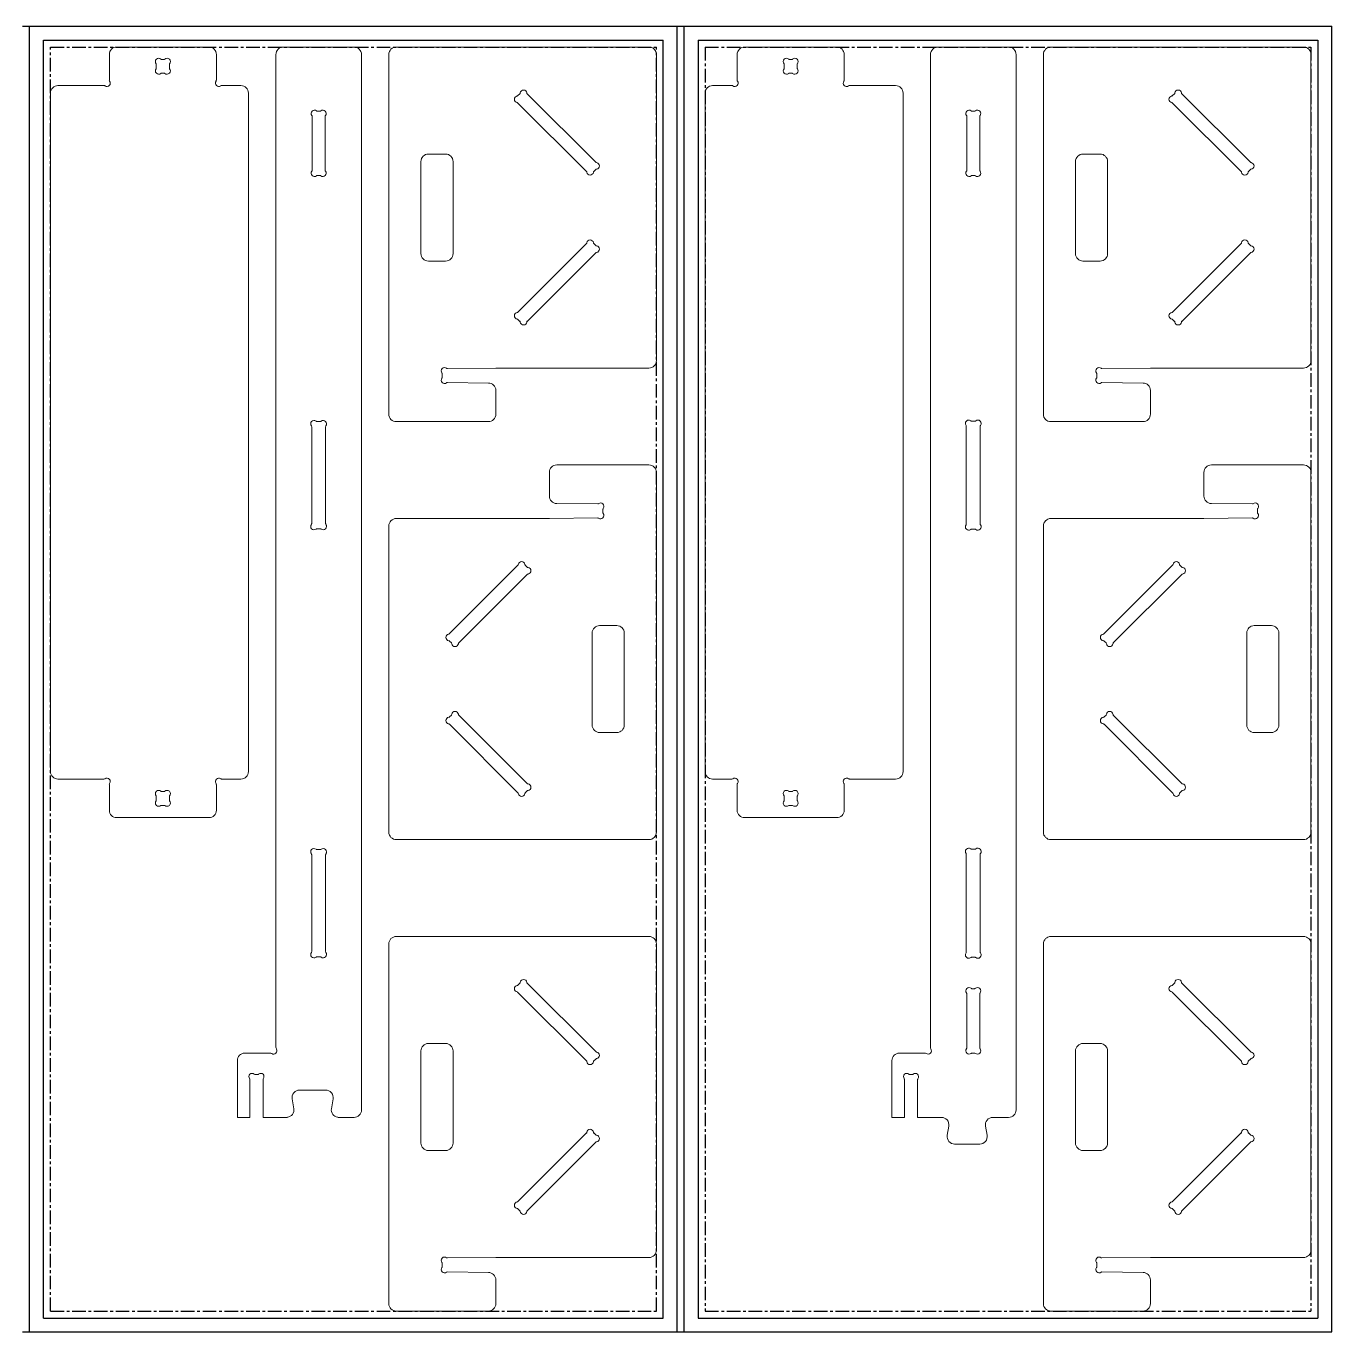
# Model space of a CAD drawing. Header units: millimetres. Extents: x 0 to 2440, y 0 to 1220.
# Drawn here: x 1220 to 2440, y 0 to 1220 of the extents above; entities that cross this region are included whole.
import ezdxf

# ---------------------------------------------------------------- set-up
doc = ezdxf.new("R2010")
doc.units = ezdxf.units.MM
doc.linetypes.add('CENTERX2', pattern=[20.32, 12.7, -2.54, 2.54, -2.54])

msp = doc.modelspace()

# ---------------------------------------------------------------- linework, layer by layer
at = {"color": 7, "linetype": 'CENTERX2'}
for p, q in [((1216.7, 1220), (1223.2, 1220)), ((1828.3, 1220), (1834.8, 1220)), ((1242.7, 1200.5), (1808.8, 1200.5)), ((1242.7, 19.5), (1242.7, 1200.5)), ((1808.8, 19.5), (1808.8, 1200.5)), ((1854.3, 1200.5), (1854.3, 19.5)), ((1854.3, 1200.5), (2420.4, 1200.5)), ((2420.4, 1200.5), (2420.4, 19.5)), ((1242.7, 19.5), (1808.8, 19.5)), ((1854.3, 19.5), (2420.4, 19.5)), ((1216.7, 0), (1223.2, 0)), ((1828.3, 0), (1834.8, 0))]:
    msp.add_line(p, q, dxfattribs=at)
at = {"color": 7, "linetype": 'Continuous'}
for p, q in [((1223.2, 0), (1223.2, 1220)), ((1223.2, 1220), (1828.3, 1220)), ((1828.3, 0), (1828.3, 1220)), ((1834.8, 0), (1834.8, 1220)), ((1834.8, 1220), (2439.9, 1220)), ((2439.9, 0), (2439.9, 1220)), ((1236.2, 13), (1236.2, 1207)), ((1236.2, 1207), (1815.3, 1207)), ((1815.3, 13), (1815.3, 1207)), ((1847.8, 1207), (2426.9, 1207)), ((1847.8, 1207), (1847.8, 13)), ((2426.9, 1207), (2426.9, 13)), ((1236.2, 13), (1815.3, 13)), ((1847.8, 13), (2426.9, 13)), ((1223.2, 0), (1236.2, 0)), ((1236.2, 0), (1815.3, 0)), ((1815.3, 0), (1828.3, 0)), ((1834.8, 0), (1847.8, 0)), ((1847.8, 0), (2426.9, 0)), ((2426.9, 0), (2439.9, 0))]:
    msp.add_line(p, q, dxfattribs=at)
at = {"color": 7, "linetype": 'Continuous', "lineweight": 15}
for p, q in [((1828.3, 1220), (1223.2, 1220)), ((1223.2, 1220), (1223.2, 0)), ((1828.3, 0), (1828.3, 1220)), ((1834.8, 1220), (1834.8, 0)), ((2439.9, 1220), (1834.8, 1220)), ((2439.9, 0), (2439.9, 1220)), ((1815.3, 1207), (1236.2, 1207)), ((1236.2, 1207), (1236.2, 13)), ((1390.7, 1200.5), (1304.7, 1200.5)), ((1526.3, 1200.5), (1460.3, 1200.5)), ((1801.8, 1200.5), (1565.8, 1200.5)), ((1815.3, 13), (1815.3, 1207)), ((2426.9, 1207), (1847.8, 1207)), ((1847.8, 1207), (1847.8, 13)), ((1891.3, 1200.5), (1977.3, 1200.5)), ((2137.9, 1200.5), (2071.9, 1200.5)), ((2413.4, 1200.5), (2177.4, 1200.5)), ((2426.9, 13), (2426.9, 1207)), ((1297.7, 1193.5), (1297.7, 1169.5)), ((1341.6, 1184.5), (1341.6, 1180.6)), ((1349.2, 1189), (1346.2, 1189)), ((1353.8, 1180.6), (1353.8, 1184.5)), ((1397.7, 1169.5), (1397.7, 1193.5)), ((1453.3, 266), (1453.3, 1193.5)), ((1533.3, 207.5), (1533.3, 1193.5)), ((1558.8, 1193.5), (1558.8, 857.5)), ((1808.8, 907.5), (1808.8, 1193.5)), ((1884.3, 1169.5), (1884.3, 1193.5)), ((1928.2, 1180.6), (1928.2, 1184.5)), ((1932.8, 1189), (1935.8, 1189)), ((1940.4, 1184.5), (1940.4, 1180.6)), ((1984.3, 1193.5), (1984.3, 1169.5)), ((2064.9, 265.5), (2064.9, 1193.5)), ((2144.9, 207.5), (2144.9, 1193.5)), ((2170.4, 1193.5), (2170.4, 857.5)), ((2420.4, 907.5), (2420.4, 1193.5)), ((1346.2, 1176), (1349.2, 1176)), ((1935.8, 1176), (1932.8, 1176)), ((1292.7, 1164.5), (1249.7, 1164.5)), ((1420.7, 1164.5), (1402.6, 1164.5)), ((1861.3, 1164.5), (1879.4, 1164.5)), ((1989.3, 1164.5), (2032.3, 1164.5)), ((1242.7, 1157.5), (1242.7, 523.5)), ((1427.7, 523.5), (1427.7, 1157.5)), ((1681.3, 1156.9), (1679.5, 1155.1)), ((1679.5, 1148.2), (1743.5, 1084.2)), ((1752.1, 1092.9), (1688.1, 1156.9)), ((1854.3, 1157.5), (1854.3, 523.5)), ((2039.3, 523.5), (2039.3, 1157.5)), ((2292.9, 1156.9), (2291.1, 1155.1)), ((2291.1, 1148.2), (2355.1, 1084.2)), ((2363.8, 1092.9), (2299.7, 1156.9)), ((1487.2, 1085.3), (1487.2, 1135.8)), ((1492, 1140.6), (1494.5, 1140.6)), ((1499.4, 1135.8), (1499.4, 1085.3)), ((2098.8, 1085.3), (2098.8, 1135.8)), ((2103.6, 1140.6), (2106.1, 1140.6)), ((2111, 1135.8), (2111, 1085.3)), ((1611.8, 1100.5), (1595.8, 1100.5)), ((2223.4, 1100.5), (2207.4, 1100.5)), ((1588.8, 1093.5), (1588.8, 1007.5)), ((1618.8, 1007.5), (1618.8, 1093.5)), ((1750.3, 1084.2), (1752.1, 1086)), ((2200.4, 1093.5), (2200.4, 1007.5)), ((2230.4, 1007.5), (2230.4, 1093.5)), ((2362, 1084.2), (2363.8, 1086)), ((1494.5, 1080.4), (1492, 1080.4)), ((2106.1, 1080.4), (2103.6, 1080.4)), ((1743.5, 1016.9), (1679.5, 952.9)), ((1752.1, 1015.1), (1750.3, 1016.9)), ((2355.1, 1016.9), (2291.1, 952.9)), ((2363.8, 1015.1), (2362, 1016.9)), ((1595.8, 1000.5), (1611.8, 1000.5)), ((1688.1, 944.2), (1752.1, 1008.2)), ((2207.4, 1000.5), (2223.4, 1000.5)), ((2299.7, 944.2), (2363.8, 1008.2)), ((1679.5, 946), (1681.3, 944.2)), ((2291.1, 946), (2292.9, 944.2)), ((1608.7, 895.2), (1608.7, 891.9)), ((1658.8, 900.5), (1613.5, 900.1)), ((1658.8, 900.5), (1801.8, 900.5)), ((2220.3, 895.2), (2220.3, 891.9)), ((2270.4, 900.5), (2225.1, 900.1)), ((2270.4, 900.5), (2413.4, 900.5)), ((1613.5, 887), (1651.9, 886.6)), ((1658.8, 857.5), (1658.8, 879.6)), ((2225.1, 887), (2263.5, 886.6)), ((2270.4, 857.5), (2270.4, 879.6)), ((1486.8, 755.3), (1486.8, 845.8)), ((1491.6, 850.6), (1494.9, 850.6)), ((1499.8, 845.8), (1499.8, 755.3)), ((1565.8, 850.5), (1651.8, 850.5)), ((2098.4, 754.9), (2098.4, 846.2)), ((2103.2, 851), (2106.5, 851)), ((2111.4, 846.2), (2111.4, 754.9)), ((2177.4, 850.5), (2263.4, 850.5)), ((1801.8, 810), (1715.8, 810)), ((2413.4, 810), (2327.4, 810)), ((1708.8, 803), (1708.8, 781)), ((1808.8, 467), (1808.8, 803)), ((2320.4, 803), (2320.4, 781)), ((2420.4, 467), (2420.4, 803)), ((1754.1, 773.6), (1715.7, 774)), ((1758.9, 765.4), (1758.9, 768.7)), ((2365.8, 773.6), (2327.4, 774)), ((2370.5, 765.4), (2370.5, 768.7)), ((1708.8, 760), (1565.8, 760)), ((1708.8, 760), (1754.1, 760.5)), ((2320.4, 760), (2177.4, 760)), ((2320.4, 760), (2365.8, 760.5)), ((1494.9, 750.4), (1491.6, 750.4)), ((1558.8, 753), (1558.8, 467)), ((2106.5, 750), (2103.2, 750)), ((2170.4, 753), (2170.4, 467)), ((1679.5, 716.4), (1615.5, 652.4)), ((1624.1, 643.7), (1688.1, 707.7)), ((1688.1, 714.6), (1686.3, 716.4)), ((2291.1, 716.4), (2227.1, 652.4)), ((2235.7, 643.7), (2299.8, 707.7)), ((2299.8, 714.6), (2298, 716.4)), ((1771.8, 660), (1755.8, 660)), ((2383.4, 660), (2367.4, 660)), ((1748.8, 653), (1748.8, 567)), ((1778.8, 567), (1778.8, 653)), ((2360.4, 653), (2360.4, 567)), ((2390.4, 567), (2390.4, 653)), ((1615.5, 645.5), (1617.3, 643.7)), ((2227.1, 645.5), (2228.9, 643.7)), ((1617.3, 576.4), (1615.5, 574.6)), ((1688.1, 512.4), (1624.1, 576.4)), ((2228.9, 576.4), (2227.1, 574.6)), ((2299.8, 512.4), (2235.7, 576.4)), ((1615.5, 567.7), (1679.5, 503.7)), ((2227.1, 567.7), (2291.1, 503.7)), ((1755.8, 560), (1771.8, 560)), ((2367.4, 560), (2383.4, 560)), ((1292.7, 516.5), (1249.7, 516.5)), ((1420.7, 516.5), (1402.6, 516.5)), ((1861.3, 516.5), (1879.4, 516.5)), ((1989.3, 516.5), (2032.3, 516.5)), ((1297.7, 487.5), (1297.7, 511.6)), ((1341.6, 496.6), (1341.6, 500.5)), ((1346.2, 505), (1349.2, 505)), ((1353.8, 500.5), (1353.8, 496.6)), ((1397.7, 511.6), (1397.7, 487.5)), ((1686.3, 503.7), (1688.1, 505.5)), ((1884.3, 511.6), (1884.3, 487.5)), ((1928.2, 500.5), (1928.2, 496.6)), ((1935.8, 505), (1932.8, 505)), ((1940.4, 496.6), (1940.4, 500.5)), ((1984.3, 487.5), (1984.3, 511.6)), ((2298, 503.7), (2299.8, 505.5)), ((1349.2, 492), (1346.2, 492)), ((1932.8, 492), (1935.8, 492)), ((1390.7, 480.5), (1304.7, 480.5)), ((1891.3, 480.5), (1977.3, 480.5)), ((1565.8, 460), (1801.8, 460)), ((2177.4, 460), (2413.4, 460)), ((1486.8, 355.3), (1486.8, 445.8)), ((1491.6, 450.6), (1494.9, 450.6)), ((1499.8, 445.8), (1499.8, 355.3)), ((2098.4, 354.9), (2098.4, 446.2)), ((2103.2, 451), (2106.5, 451)), ((2111.4, 446.2), (2111.4, 354.9)), ((1801.8, 369.5), (1565.8, 369.5)), ((2413.4, 369.5), (2177.4, 369.5)), ((1558.8, 362.5), (1558.8, 26.5)), ((1808.8, 76.5), (1808.8, 362.5)), ((2170.4, 362.5), (2170.4, 26.5)), ((2420.4, 76.5), (2420.4, 362.5)), ((1494.9, 350.4), (1491.6, 350.4)), ((2106.5, 350), (2103.2, 350)), ((1681.3, 325.9), (1679.5, 324.1)), ((1679.5, 317.2), (1743.5, 253.2)), ((1752.1, 261.9), (1688.1, 325.9)), ((2103.6, 320.7), (2106.1, 320.7)), ((2292.9, 325.9), (2291.1, 324.1)), ((2291.1, 317.2), (2355.1, 253.2)), ((2363.8, 261.9), (2299.7, 325.9)), ((2098.8, 265.4), (2098.8, 315.9)), ((2111, 315.9), (2111, 265.4)), ((1611.8, 269.5), (1595.8, 269.5)), ((2223.4, 269.5), (2207.4, 269.5)), ((1447.8, 260.5), (1424.3, 260.5)), ((1588.8, 262.5), (1588.8, 176.5)), ((1618.8, 176.5), (1618.8, 262.5)), ((2059.9, 260.5), (2035.9, 260.5)), ((2106.1, 260.5), (2103.6, 260.5)), ((2200.4, 262.5), (2200.4, 176.5)), ((2230.4, 176.5), (2230.4, 262.5)), ((1417.3, 253.5), (1417.3, 200.5)), ((1750.3, 253.2), (1752.1, 255)), ((2028.9, 253.5), (2028.9, 200.5)), ((2362, 253.2), (2363.8, 255)), ((1429.1, 200.5), (1429.1, 235.8)), ((1433.9, 240.6), (1436.4, 240.6)), ((1441.3, 235.8), (1441.3, 200.5)), ((2040.7, 200.5), (2040.7, 235.8)), ((2045.5, 240.6), (2048, 240.6)), ((2052.9, 235.8), (2052.9, 200.5)), ((1499.8, 226), (1475.5, 226)), ((1468.5, 217.7), (1470.1, 208.6)), ((1506.8, 217.7), (1505.2, 208.6)), ((1429.1, 200.5), (1417.3, 200.5)), ((1464.2, 200.5), (1441.3, 200.5)), ((1526.3, 200.5), (1511.1, 200.5)), ((2040.7, 200.5), (2028.9, 200.5)), ((2075.1, 200.5), (2052.9, 200.5)), ((2137.9, 200.5), (2123.2, 200.5)), ((1743.5, 185.9), (1679.5, 121.9)), ((1752.1, 184.1), (1750.3, 185.9)), ((2082, 192.4), (2080.6, 183.7)), ((2116.3, 192.3), (2117.8, 183.8)), ((2355.1, 185.9), (2291.1, 121.9)), ((2363.8, 184.1), (2362, 185.9)), ((1688.1, 113.2), (1752.1, 177.2)), ((2110.9, 175.5), (2087.5, 175.5)), ((2299.7, 113.2), (2363.8, 177.2)), ((1595.8, 169.5), (1611.8, 169.5)), ((2207.4, 169.5), (2223.4, 169.5)), ((1679.5, 115), (1681.3, 113.2)), ((2291.1, 115), (2292.9, 113.2)), ((1608.7, 64.2), (1608.7, 60.9)), ((1658.8, 69.5), (1613.5, 69.1)), ((1658.8, 69.5), (1801.8, 69.5)), ((2220.3, 64.2), (2220.3, 60.9)), ((2270.4, 69.5), (2225.1, 69.1)), ((2270.4, 69.5), (2413.4, 69.5)), ((1613.5, 56), (1651.9, 55.6)), ((2225.1, 56), (2263.5, 55.6)), ((1658.8, 26.5), (1658.8, 48.6)), ((2270.4, 26.5), (2270.4, 48.6)), ((1236.2, 13), (1815.3, 13)), ((1565.8, 19.5), (1651.8, 19.5)), ((1847.8, 13), (2426.9, 13)), ((2177.4, 19.5), (2263.4, 19.5)), ((1223.2, 0), (1828.3, 0)), ((1834.8, 0), (2439.9, 0))]:
    msp.add_line(p, q, dxfattribs=at)
for centre, radius, start, end in [((1304.7, 1193.5), 7, 90, 180), ((1390.7, 1193.5), 7, 0, 90), ((1460.3, 1193.5), 7, 90, 180), ((1526.3, 1193.5), 7, 0, 90), ((1565.8, 1193.5), 7, 90, 180), ((1801.8, 1193.5), 7, 0, 90), ((1891.3, 1193.5), 7, 90, 180), ((1977.3, 1193.5), 7, 0, 90), ((2071.9, 1193.5), 7, 90, 180), ((2137.9, 1193.5), 7, 0, 90), ((2177.4, 1193.5), 7, 90, 180), ((2413.4, 1193.5), 7, 0, 90), ((1343.8, 1186.9), 3.1, 48.399, 221.601), ((1341.1, 1184.5), 0.5, 0, 41.601), ((1346.2, 1189.5), 0.5, 228.399, 270), ((1349.2, 1189.5), 0.5, 270, 311.601), ((1351.6, 1186.9), 3.1, 318.399, 131.601), ((1354.3, 1184.5), 0.5, 138.399, 180), ((1930.4, 1186.9), 3.1, 48.399, 221.601), ((1927.7, 1184.5), 0.5, 0, 41.601), ((1932.8, 1189.5), 0.5, 228.399, 270), ((1935.8, 1189.5), 0.5, 270, 311.601), ((1938.2, 1186.9), 3.1, 318.399, 131.601), ((1940.9, 1184.5), 0.5, 138.399, 180), ((1343.8, 1178.2), 3.1, 138.399, 311.601), ((1341.1, 1180.6), 0.5, 318.399, 0), ((1346.2, 1175.5), 0.5, 90, 131.601), ((1349.2, 1175.5), 0.5, 48.399, 90), ((1351.6, 1178.2), 3.1, 228.399, 41.601), ((1354.3, 1180.6), 0.5, 180, 221.601), ((1930.4, 1178.2), 3.1, 138.399, 311.601), ((1927.7, 1180.6), 0.5, 318.399, 0), ((1932.8, 1175.5), 0.5, 90, 131.601), ((1935.8, 1175.5), 0.5, 48.399, 90), ((1938.2, 1178.2), 3.1, 228.399, 41.601), ((1940.9, 1180.6), 0.5, 180, 221.601), ((1249.7, 1157.5), 7, 90, 180), ((1292.7, 1163), 1.55, 53.5849, 90), ((1295.5, 1166.7), 3.1, 233.5849, 36.4151), ((1299.2, 1169.5), 1.55, 180, 216.4151), ((1399.9, 1166.7), 3.1, 143.5849, 306.4151), ((1396.1, 1169.5), 1.55, 323.5849, 0), ((1402.6, 1163), 1.55, 90, 126.4151), ((1420.7, 1157.5), 7, 0, 90), ((1684.7, 1157.2), 3.1, 7.0777, 172.9223), ((1861.3, 1157.5), 7, 90, 180), ((1879.4, 1163), 1.55, 53.5849, 90), ((1882.1, 1166.7), 3.1, 233.5849, 36.4151), ((1885.9, 1169.5), 1.55, 180, 216.4151), ((1986.5, 1166.7), 3.1, 143.5849, 306.4151), ((1982.8, 1169.5), 1.55, 323.5849, 0), ((1989.3, 1163), 1.55, 90, 126.4151), ((2032.3, 1157.5), 7, 0, 90), ((2296.3, 1157.2), 3.1, 7.0777, 172.9223), ((1679.2, 1151.7), 3.1, 97.0777, 262.9223), ((1678.6, 1155.9), 1.2, 277.0777, 315), ((1678.6, 1147.4), 1.2, 45, 82.9223), ((1680.4, 1157.7), 1.2, 315, 352.9223), ((1689, 1157.7), 1.2, 187.0777, 225), ((2290.8, 1151.7), 3.1, 97.0777, 262.9223), ((2290.3, 1155.9), 1.2, 277.0777, 315), ((2290.3, 1147.4), 1.2, 45, 82.9223), ((2292.1, 1157.7), 1.2, 315, 352.9223), ((2300.6, 1157.7), 1.2, 187.0777, 225), ((1489.3, 1138.5), 3.1, 52.0777, 217.9223), ((1486, 1135.8), 1.2, 0, 37.9223), ((1492, 1141.8), 1.2, 232.0777, 270), ((1494.5, 1141.8), 1.2, 270, 307.9223), ((1497.2, 1138.5), 3.1, 322.0777, 127.9223), ((1500.6, 1135.8), 1.2, 142.0777, 180), ((2101, 1138.5), 3.1, 52.0777, 217.9223), ((2097.6, 1135.8), 1.2, 0, 37.9223), ((2103.6, 1141.8), 1.2, 232.0777, 270), ((2106.1, 1141.8), 1.2, 270, 307.9223), ((2108.8, 1138.5), 3.1, 322.0777, 127.9223), ((2112.2, 1135.8), 1.2, 142.0777, 180), ((1595.8, 1093.5), 7, 90, 180), ((1611.8, 1093.5), 7, 0, 90), ((2207.4, 1093.5), 7, 90, 180), ((2223.4, 1093.5), 7, 0, 90), ((1753, 1093.7), 1.2, 225, 262.9223), ((1753, 1085.2), 1.2, 97.0777, 135), ((1752.5, 1089.4), 3.1, 277.0777, 82.9223), ((2364.6, 1093.7), 1.2, 225, 262.9223), ((2364.6, 1085.2), 1.2, 97.0777, 135), ((2364.1, 1089.4), 3.1, 277.0777, 82.9223), ((1489.3, 1082.6), 3.1, 142.0777, 307.9223), ((1486, 1085.3), 1.2, 322.0777, 0), ((1492, 1079.2), 1.2, 90, 127.9223), ((1494.5, 1079.2), 1.2, 52.0777, 90), ((1497.2, 1082.6), 3.1, 232.0777, 37.9223), ((1500.6, 1085.3), 1.2, 180, 217.9223), ((1742.7, 1083.4), 1.2, 7.0777, 45), ((1746.9, 1083.9), 3.1, 187.0777, 352.9223), ((1751.2, 1083.4), 1.2, 135, 172.9223), ((2101, 1082.6), 3.1, 142.0777, 307.9223), ((2097.6, 1085.3), 1.2, 322.0777, 0), ((2103.6, 1079.2), 1.2, 90, 127.9223), ((2106.1, 1079.2), 1.2, 52.0777, 90), ((2108.8, 1082.6), 3.1, 232.0777, 37.9223), ((2112.2, 1085.3), 1.2, 180, 217.9223), ((2354.3, 1083.4), 1.2, 7.0777, 45), ((2358.6, 1083.9), 3.1, 187.0777, 352.9223), ((2362.8, 1083.4), 1.2, 135, 172.9223), ((1742.7, 1017.7), 1.2, 315, 352.9223), ((1746.9, 1017.2), 3.1, 7.0777, 172.9223), ((1751.2, 1017.7), 1.2, 187.0777, 225), ((1753, 1015.9), 1.2, 225, 262.9223), ((1752.5, 1011.7), 3.1, 277.0777, 82.9223), ((2354.3, 1017.7), 1.2, 315, 352.9223), ((2358.6, 1017.2), 3.1, 7.0777, 172.9223), ((2362.8, 1017.7), 1.2, 187.0777, 225), ((2364.6, 1015.9), 1.2, 225, 262.9223), ((2364.1, 1011.7), 3.1, 277.0777, 82.9223), ((1595.8, 1007.5), 7, 180, 270), ((1611.8, 1007.5), 7, 270, 0), ((1753, 1007.4), 1.2, 97.0777, 135), ((2207.4, 1007.5), 7, 180, 270), ((2223.4, 1007.5), 7, 270, 0), ((2364.6, 1007.4), 1.2, 97.0777, 135), ((1679.2, 949.4), 3.1, 97.0777, 262.9223), ((1678.6, 953.7), 1.2, 277.0777, 315), ((2290.8, 949.4), 3.1, 97.0777, 262.9223), ((2290.3, 953.7), 1.2, 277.0777, 315), ((1678.6, 945.2), 1.2, 45, 82.9223), ((1680.4, 943.4), 1.2, 7.0777, 45), ((1684.7, 943.9), 3.1, 187.0777, 352.9223), ((1689, 943.4), 1.2, 135, 172.9223), ((2290.3, 945.2), 1.2, 45, 82.9223), ((2292.1, 943.4), 1.2, 7.0777, 45), ((2296.3, 943.9), 3.1, 187.0777, 352.9223), ((2300.6, 943.4), 1.2, 135, 172.9223), ((1801.8, 907.5), 7, 270, 0), ((2413.4, 907.5), 7, 270, 0), ((1610.9, 897.9), 3.1, 53.1239, 217.9223), ((1610.9, 889.2), 3.1, 142.0777, 306.8761), ((1607.5, 895.2), 1.2, 0, 37.9223), ((1607.5, 891.9), 1.2, 322.0777, 0), ((1613.5, 901.3), 1.2, 233.1239, 270.5718), ((2222.5, 897.9), 3.1, 53.1239, 217.9223), ((2222.5, 889.2), 3.1, 142.0777, 306.8761), ((2219.1, 895.2), 1.2, 0, 37.9223), ((2219.1, 891.9), 1.2, 322.0777, 0), ((2225.1, 901.3), 1.2, 233.1239, 270.5718), ((1613.5, 885.8), 1.2, 89.4282, 126.8761), ((1651.8, 879.6), 7, 0, 89.4282), ((2225.1, 885.8), 1.2, 89.4282, 126.8761), ((2263.4, 879.6), 7, 0, 89.4282), ((1565.8, 857.5), 7, 180, 270), ((1651.8, 857.5), 7, 270, 0), ((2177.4, 857.5), 7, 180, 270), ((2263.4, 857.5), 7, 270, 0), ((1488.9, 848.5), 3.1, 52.0777, 217.9223), ((1485.6, 845.8), 1.2, 0, 37.9223), ((1491.6, 851.8), 1.2, 232.0777, 270), ((1494.9, 851.8), 1.2, 270, 307.9223), ((1497.6, 848.5), 3.1, 322.0777, 127.9223), ((1501, 845.8), 1.2, 142.0777, 180), ((2100.6, 848.9), 3.1, 52.0777, 217.9223), ((2097.2, 846.2), 1.2, 0, 37.9223), ((2103.2, 852.2), 1.2, 232.0777, 270), ((2106.5, 852.2), 1.2, 270, 307.9223), ((2109.2, 848.9), 3.1, 322.0777, 127.9223), ((2112.6, 846.2), 1.2, 142.0777, 180), ((1715.8, 803), 7, 90, 180), ((1801.8, 803), 7, 0, 90), ((2327.4, 803), 7, 90, 180), ((2413.4, 803), 7, 0, 90), ((1715.8, 781), 7, 180, 269.4282), ((2327.4, 781), 7, 180, 269.4282), ((1754.1, 774.8), 1.2, 269.4282, 306.8761), ((1756.7, 771.4), 3.1, 322.0777, 126.8761), ((1760.1, 768.7), 1.2, 142.0777, 180), ((2365.8, 774.8), 1.2, 269.4282, 306.8761), ((2368.3, 771.4), 3.1, 322.0777, 126.8761), ((2371.7, 768.7), 1.2, 142.0777, 180), ((1565.8, 753), 7, 90, 180), ((1754.1, 759.3), 1.2, 53.1239, 90.5718), ((1756.7, 762.7), 3.1, 233.1239, 37.9223), ((1760.1, 765.4), 1.2, 180, 217.9223), ((2177.4, 753), 7, 90, 180), ((2365.8, 759.3), 1.2, 53.1239, 90.5718), ((2368.3, 762.7), 3.1, 233.1239, 37.9223), ((2371.7, 765.4), 1.2, 180, 217.9223), ((1488.9, 752.6), 3.1, 142.0777, 307.9223), ((1485.6, 755.3), 1.2, 322.0777, 0), ((1491.6, 749.2), 1.2, 90, 127.9223), ((1494.9, 749.2), 1.2, 52.0777, 90), ((1497.6, 752.6), 3.1, 232.0777, 37.9223), ((1501, 755.3), 1.2, 180, 217.9223), ((2100.6, 752.2), 3.1, 142.0777, 307.9223), ((2097.2, 754.9), 1.2, 322.0777, 0), ((2103.2, 748.8), 1.2, 90, 127.9223), ((2106.5, 748.8), 1.2, 52.0777, 90), ((2109.2, 752.2), 3.1, 232.0777, 37.9223), ((2112.6, 754.9), 1.2, 180, 217.9223), ((1678.7, 717.2), 1.2, 315, 352.9223), ((1682.9, 716.7), 3.1, 7.0777, 172.9223), ((1687.2, 717.2), 1.2, 187.0777, 225), ((1689, 715.4), 1.2, 225, 262.9223), ((1689, 706.9), 1.2, 97.0777, 135), ((1688.5, 711.2), 3.1, 277.0777, 82.9223), ((2290.3, 717.2), 1.2, 315, 352.9223), ((2294.6, 716.7), 3.1, 7.0777, 172.9223), ((2298.8, 717.2), 1.2, 187.0777, 225), ((2300.6, 715.4), 1.2, 225, 262.9223), ((2300.6, 706.9), 1.2, 97.0777, 135), ((2300.1, 711.2), 3.1, 277.0777, 82.9223), ((1755.8, 653), 7, 90, 180), ((1771.8, 653), 7, 0, 90), ((2367.4, 653), 7, 90, 180), ((2383.4, 653), 7, 0, 90), ((1615.2, 648.9), 3.1, 97.0777, 262.9223), ((1614.6, 653.2), 1.2, 277.0777, 315), ((2226.8, 648.9), 3.1, 97.0777, 262.9223), ((2226.3, 653.2), 1.2, 277.0777, 315), ((1614.6, 644.7), 1.2, 45, 82.9223), ((1616.4, 642.9), 1.2, 7.0777, 45), ((1620.7, 643.4), 3.1, 187.0777, 352.9223), ((1625, 642.9), 1.2, 135, 172.9223), ((2226.3, 644.7), 1.2, 45, 82.9223), ((2228.1, 642.9), 1.2, 7.0777, 45), ((2232.3, 643.4), 3.1, 187.0777, 352.9223), ((2236.6, 642.9), 1.2, 135, 172.9223), ((1615.2, 571.2), 3.1, 97.0777, 262.9223), ((1614.6, 575.4), 1.2, 277.0777, 315), ((1616.4, 577.2), 1.2, 315, 352.9223), ((1620.7, 576.7), 3.1, 7.0777, 172.9223), ((1625, 577.2), 1.2, 187.0777, 225), ((2226.8, 571.2), 3.1, 97.0777, 262.9223), ((2226.3, 575.4), 1.2, 277.0777, 315), ((2228.1, 577.2), 1.2, 315, 352.9223), ((2232.3, 576.7), 3.1, 7.0777, 172.9223), ((2236.6, 577.2), 1.2, 187.0777, 225), ((1614.6, 566.9), 1.2, 45, 82.9223), ((1755.8, 567), 7, 180, 270), ((1771.8, 567), 7, 270, 0), ((2226.3, 566.9), 1.2, 45, 82.9223), ((2367.4, 567), 7, 180, 270), ((2383.4, 567), 7, 270, 0), ((1249.7, 523.5), 7, 180, 270), ((1292.7, 518.1), 1.55, 270, 306.4151), ((1295.5, 514.4), 3.1, 323.5849, 126.4151), ((1299.2, 511.6), 1.55, 143.5849, 180), ((1399.9, 514.4), 3.1, 53.5849, 216.4151), ((1396.1, 511.6), 1.55, 0, 36.4151), ((1402.6, 518.1), 1.55, 233.5849, 270), ((1420.7, 523.5), 7, 270, 0), ((1861.3, 523.5), 7, 180, 270), ((1879.4, 518.1), 1.55, 270, 306.4151), ((1882.1, 514.4), 3.1, 323.5849, 126.4151), ((1885.9, 511.6), 1.55, 143.5849, 180), ((1986.5, 514.4), 3.1, 53.5849, 216.4151), ((1982.8, 511.6), 1.55, 0, 36.4151), ((1989.3, 518.1), 1.55, 233.5849, 270), ((2032.3, 523.5), 7, 270, 0), ((1343.8, 502.9), 3.1, 48.399, 221.601), ((1341.1, 500.5), 0.5, 0, 41.601), ((1346.2, 505.5), 0.5, 228.399, 270), ((1349.2, 505.5), 0.5, 270, 311.601), ((1351.6, 502.9), 3.1, 318.399, 131.601), ((1354.3, 500.5), 0.5, 138.399, 180), ((1678.7, 502.9), 1.2, 7.0777, 45), ((1682.9, 503.4), 3.1, 187.0777, 352.9223), ((1687.2, 502.9), 1.2, 135, 172.9223), ((1689, 513.2), 1.2, 225, 262.9223), ((1689, 504.7), 1.2, 97.0777, 135), ((1688.5, 508.9), 3.1, 277.0777, 82.9223), ((1930.4, 502.9), 3.1, 48.399, 221.601), ((1927.7, 500.5), 0.5, 0, 41.601), ((1932.8, 505.5), 0.5, 228.399, 270), ((1935.8, 505.5), 0.5, 270, 311.601), ((1938.2, 502.9), 3.1, 318.399, 131.601), ((1940.9, 500.5), 0.5, 138.399, 180), ((2290.3, 502.9), 1.2, 7.0777, 45), ((2294.6, 503.4), 3.1, 187.0777, 352.9223), ((2298.8, 502.9), 1.2, 135, 172.9223), ((2300.6, 513.2), 1.2, 225, 262.9223), ((2300.6, 504.7), 1.2, 97.0777, 135), ((2300.1, 508.9), 3.1, 277.0777, 82.9223), ((1343.8, 494.2), 3.1, 138.399, 311.601), ((1341.1, 496.6), 0.5, 318.399, 0), ((1346.2, 491.5), 0.5, 90, 131.601), ((1349.2, 491.5), 0.5, 48.399, 90), ((1351.6, 494.2), 3.1, 228.399, 41.601), ((1354.3, 496.6), 0.5, 180, 221.601), ((1930.4, 494.2), 3.1, 138.399, 311.601), ((1927.7, 496.6), 0.5, 318.399, 0), ((1932.8, 491.5), 0.5, 90, 131.601), ((1935.8, 491.5), 0.5, 48.399, 90), ((1938.2, 494.2), 3.1, 228.399, 41.601), ((1940.9, 496.6), 0.5, 180, 221.601), ((1304.7, 487.5), 7, 180, 270), ((1390.7, 487.5), 7, 270, 0), ((1891.3, 487.5), 7, 180, 270), ((1977.3, 487.5), 7, 270, 0), ((1565.8, 467), 7, 180, 270), ((1801.8, 467), 7, 270, 0), ((2177.4, 467), 7, 180, 270), ((2413.4, 467), 7, 270, 0), ((1488.9, 448.5), 3.1, 52.0777, 217.9223), ((1497.6, 448.5), 3.1, 322.0777, 127.9223), ((2100.6, 448.9), 3.1, 52.0777, 217.9223), ((2109.2, 448.9), 3.1, 322.0777, 127.9223), ((1485.6, 445.8), 1.2, 0, 37.9223), ((1491.6, 451.8), 1.2, 232.0777, 270), ((1494.9, 451.8), 1.2, 270, 307.9223), ((1501, 445.8), 1.2, 142.0777, 180), ((2097.2, 446.2), 1.2, 0, 37.9223), ((2103.2, 452.2), 1.2, 232.0777, 270), ((2106.5, 452.2), 1.2, 270, 307.9223), ((2112.6, 446.2), 1.2, 142.0777, 180), ((1565.8, 362.5), 7, 90, 180), ((1801.8, 362.5), 7, 0, 90), ((2177.4, 362.5), 7, 90, 180), ((2413.4, 362.5), 7, 0, 90), ((1488.9, 352.6), 3.1, 142.0777, 307.9223), ((1485.6, 355.3), 1.2, 322.0777, 0), ((1497.6, 352.6), 3.1, 232.0777, 37.9223), ((1501, 355.3), 1.2, 180, 217.9223), ((2100.6, 352.2), 3.1, 142.0777, 307.9223), ((2097.2, 354.9), 1.2, 322.0777, 0), ((2109.2, 352.2), 3.1, 232.0777, 37.9223), ((2112.6, 354.9), 1.2, 180, 217.9223), ((1491.6, 349.2), 1.2, 90, 127.9223), ((1494.9, 349.2), 1.2, 52.0777, 90), ((2103.2, 348.8), 1.2, 90, 127.9223), ((2106.5, 348.8), 1.2, 52.0777, 90), ((1679.2, 320.7), 3.1, 97.0777, 262.9223), ((1678.6, 324.9), 1.2, 277.0777, 315), ((1678.6, 316.4), 1.2, 45, 82.9223), ((1680.4, 326.7), 1.2, 315, 352.9223), ((1684.7, 326.2), 3.1, 7.0777, 172.9223), ((1689, 326.7), 1.2, 187.0777, 225), ((2101, 318.6), 3.1, 52.0777, 217.9223), ((2103.6, 321.9), 1.2, 232.0777, 270), ((2106.1, 321.9), 1.2, 270, 307.9223), ((2108.8, 318.6), 3.1, 322.0777, 127.9223), ((2290.8, 320.7), 3.1, 97.0777, 262.9223), ((2290.3, 324.9), 1.2, 277.0777, 315), ((2290.3, 316.4), 1.2, 45, 82.9223), ((2292.1, 326.7), 1.2, 315, 352.9223), ((2296.3, 326.2), 3.1, 7.0777, 172.9223), ((2300.6, 326.7), 1.2, 187.0777, 225), ((2097.6, 315.9), 1.2, 0, 37.9223), ((2112.2, 315.9), 1.2, 142.0777, 180), ((1595.8, 262.5), 7, 90, 180), ((1611.8, 262.5), 7, 0, 90), ((2207.4, 262.5), 7, 90, 180), ((2223.4, 262.5), 7, 0, 90), ((1424.3, 253.5), 7, 90, 180), ((1447.8, 257.4), 3.1, 58.6003, 90), ((1451.1, 262.7), 3.1, 238.6003, 31.3997), ((1456.4, 266), 3.1, 180, 211.3997), ((1753, 262.7), 1.2, 225, 262.9223), ((1752.5, 258.4), 3.1, 277.0777, 82.9223), ((2035.9, 253.5), 7, 90, 180), ((2059.9, 259), 1.55, 53.5849, 90), ((2062.7, 262.7), 3.1, 233.5849, 36.4151), ((2066.4, 265.5), 1.55, 180, 216.4151), ((2101, 262.7), 3.1, 142.0777, 307.9223), ((2097.6, 265.4), 1.2, 322.0777, 0), ((2103.6, 259.3), 1.2, 90, 127.9223), ((2106.1, 259.3), 1.2, 52.0777, 90), ((2108.8, 262.7), 3.1, 232.0777, 37.9223), ((2112.2, 265.4), 1.2, 180, 217.9223), ((2364.6, 262.7), 1.2, 225, 262.9223), ((2364.1, 258.4), 3.1, 277.0777, 82.9223), ((1742.7, 252.4), 1.2, 7.0777, 45), ((1746.9, 252.9), 3.1, 187.0777, 352.9223), ((1751.2, 252.4), 1.2, 135, 172.9223), ((1753, 254.2), 1.2, 97.0777, 135), ((2354.3, 252.4), 1.2, 7.0777, 45), ((2358.6, 252.9), 3.1, 187.0777, 352.9223), ((2362.8, 252.4), 1.2, 135, 172.9223), ((2364.6, 254.2), 1.2, 97.0777, 135), ((1431.2, 238.5), 3.1, 52.0777, 217.9223), ((1427.9, 235.8), 1.2, 0, 37.9223), ((1433.9, 241.8), 1.2, 232.0777, 270), ((1436.4, 241.8), 1.2, 270, 307.9223), ((1439.1, 238.5), 3.1, 322.0777, 127.9223), ((1442.5, 235.8), 1.2, 142.0777, 180), ((2042.9, 238.5), 3.1, 52.0777, 217.9223), ((2039.5, 235.8), 1.2, 0, 37.9223), ((2045.5, 241.8), 1.2, 232.0777, 270), ((2048, 241.8), 1.2, 270, 307.9223), ((2050.7, 238.5), 3.1, 322.0777, 127.9223), ((2054.1, 235.8), 1.2, 142.0777, 180), ((1475.5, 218.9), 7.1, 90, 190), ((1499.8, 218.9), 7.1, 350, 90), ((1463.3, 207.4), 6.9, 277.1251, 10), ((1512, 207.4), 6.9, 170, 262.8749), ((1526.3, 207.5), 7, 270, 0), ((2137.9, 207.5), 7, 270, 0), ((2075.1, 193.5), 7, 350.9097, 90), ((2123.2, 193.5), 7, 90, 190), ((1742.7, 186.7), 1.2, 315, 352.9223), ((1746.9, 186.2), 3.1, 7.0777, 172.9223), ((1751.2, 186.7), 1.2, 187.0777, 225), ((1753, 184.9), 1.2, 225, 262.9223), ((1752.5, 180.7), 3.1, 277.0777, 82.9223), ((2087.5, 182.5), 7, 170.9097, 270), ((2110.9, 182.5), 7, 270, 10), ((2354.3, 186.7), 1.2, 315, 352.9223), ((2358.6, 186.2), 3.1, 7.0777, 172.9223), ((2362.8, 186.7), 1.2, 187.0777, 225), ((2364.6, 184.9), 1.2, 225, 262.9223), ((2364.1, 180.7), 3.1, 277.0777, 82.9223), ((1595.8, 176.5), 7, 180, 270), ((1611.8, 176.5), 7, 270, 0), ((1753, 176.4), 1.2, 97.0777, 135), ((2207.4, 176.5), 7, 180, 270), ((2223.4, 176.5), 7, 270, 0), ((2364.6, 176.4), 1.2, 97.0777, 135), ((1679.2, 118.4), 3.1, 97.0777, 262.9223), ((1678.6, 122.7), 1.2, 277.0777, 315), ((1678.6, 114.2), 1.2, 45, 82.9223), ((1680.4, 112.4), 1.2, 7.0777, 45), ((1684.7, 112.9), 3.1, 187.0777, 352.9223), ((1689, 112.4), 1.2, 135, 172.9223), ((2290.8, 118.4), 3.1, 97.0777, 262.9223), ((2290.3, 122.7), 1.2, 277.0777, 315), ((2290.3, 114.2), 1.2, 45, 82.9223), ((2292.1, 112.4), 1.2, 7.0777, 45), ((2296.3, 112.9), 3.1, 187.0777, 352.9223), ((2300.6, 112.4), 1.2, 135, 172.9223), ((1801.8, 76.5), 7, 270, 0), ((2413.4, 76.5), 7, 270, 0), ((1610.9, 66.9), 3.1, 53.1239, 217.9223), ((1607.5, 64.2), 1.2, 0, 37.9223), ((1613.5, 70.3), 1.2, 233.1239, 270.5718), ((2222.5, 66.9), 3.1, 53.1239, 217.9223), ((2219.1, 64.2), 1.2, 0, 37.9223), ((2225.1, 70.3), 1.2, 233.1239, 270.5718), ((1610.9, 58.2), 3.1, 142.0777, 306.8761), ((1607.5, 60.9), 1.2, 322.0777, 0), ((1613.5, 54.8), 1.2, 89.4282, 126.8761), ((1651.8, 48.6), 7, 0, 89.4282), ((2222.5, 58.2), 3.1, 142.0777, 306.8761), ((2219.1, 60.9), 1.2, 322.0777, 0), ((2225.1, 54.8), 1.2, 89.4282, 126.8761), ((2263.4, 48.6), 7, 0, 89.4282), ((1565.8, 26.5), 7, 180, 270), ((1651.8, 26.5), 7, 270, 0), ((2177.4, 26.5), 7, 180, 270), ((2263.4, 26.5), 7, 270, 0)]:
    msp.add_arc(centre, radius, start, end, dxfattribs=at)

doc.saveas('drawing.dxf')
